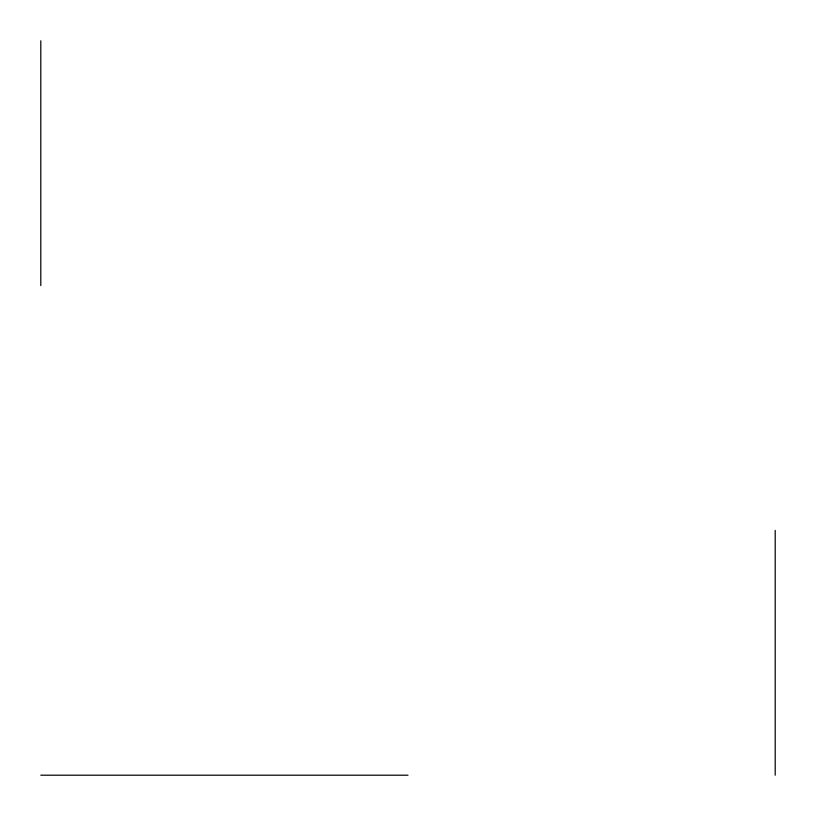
<?xml version="1.0" encoding="UTF-8"?>
<svg xmlns="http://www.w3.org/2000/svg" width="816" height="816" viewBox="0 0 816 816"><rect width="100%" height="100%" fill="white"/><g stroke="black" fill="none" stroke-linecap="round" stroke-linejoin="round"><path stroke-width="1.22" d="M40.8 775.2L408 775.2M775.2 530.4L775.2 775.2M40.8 40.8L40.8 285.6"/></g></svg>
